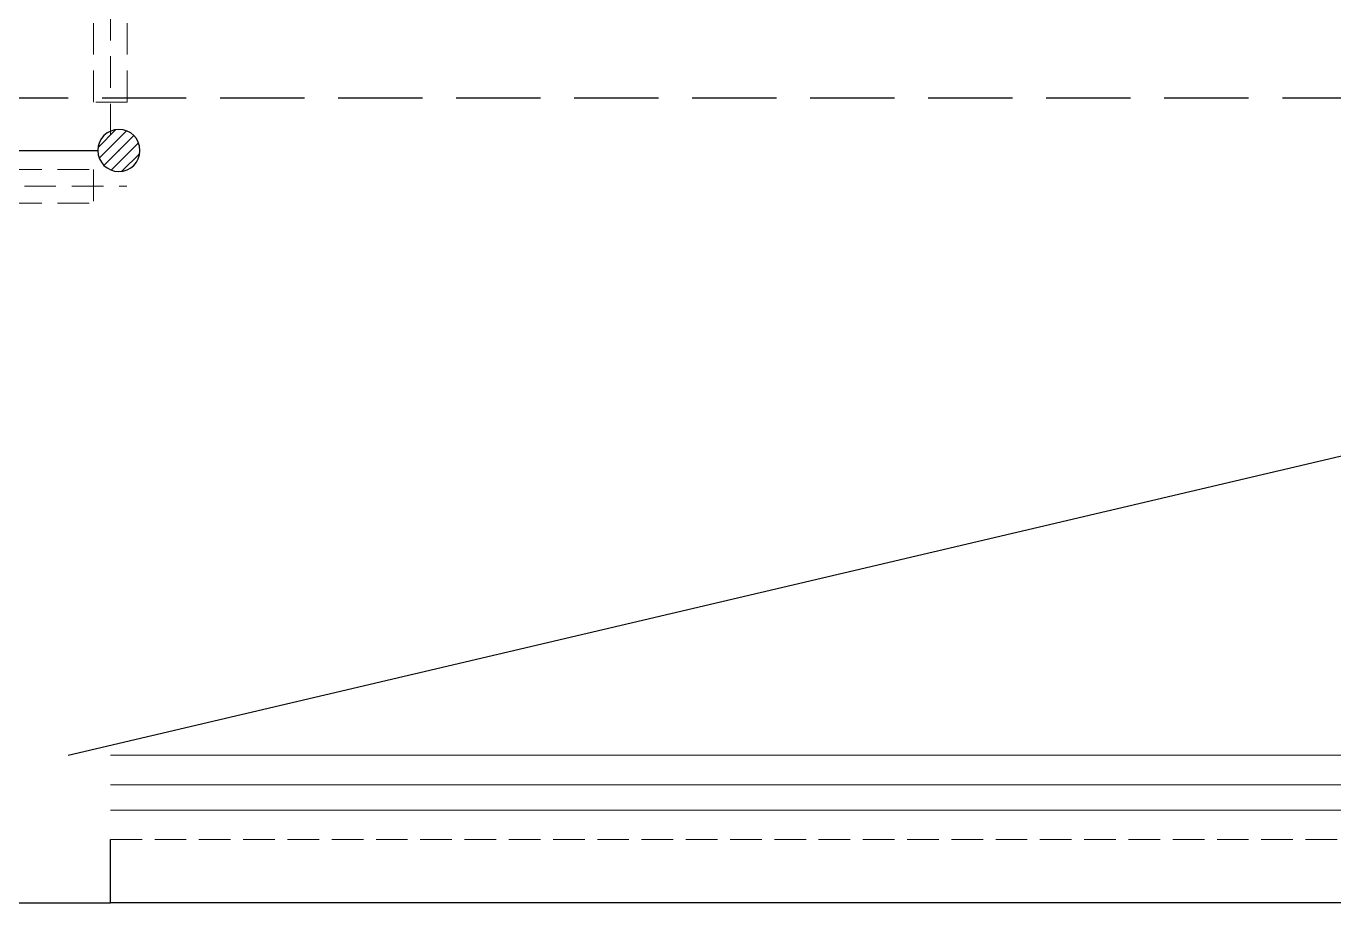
# Model space of a CAD drawing. Extents: x 3443499 to 7125205, y -1700016 to -264854.
# Drawn here: x 3691409 to 3694511, y -838803 to -836724 of the extents above; entities that cross this region are included whole.
import ezdxf

# ---------------------------------------------------------------- set-up
doc = ezdxf.new("R2010")
doc.units = 0
doc.header["$LTSCALE"] = 1000
doc.header["$MEASUREMENT"] = 0
doc.linetypes.add('DASH', pattern=[0.35, 0.25, -0.1])
doc.linetypes.add('HIDDEN', pattern=[0.375, 0.25, -0.125])
doc.layers.get('0').update_dxf_attribs({"linetype": 'CONTINUOUS'})
for name, color, linetype in [('!!电气', 1, 'CONTINUOUS'), ('!校对', 2, 'CONTINUOUS'), ('LVTRY', 252, 'CONTINUOUS'), ('VPIPE-凝结', 150, 'CONTINUOUS'), ('看线', 185, 'CONTINUOUS')]:
    doc.layers.add(name, color=color, linetype=linetype)
for name, color, linetype, lineweight in [('平面-栏杆', 56, 'CONTINUOUS', 15), ('平面-看线', 252, 'CONTINUOUS', 15), ('平面-空调室内机', 176, 'CONTINUOUS', 9), ('平面-空调预留孔', 252, 'CONTINUOUS', 15)]:
    doc.layers.add(name, color=color, linetype=linetype, lineweight=lineweight)
doc.styles.add('DIM_FONT', font='SIMPLEX', dxfattribs={"width": 0.7, "bigfont": 'GBCBIG'})

# ---------------------------------------------------------------- blocks, each defined once
blk = doc.blocks.new('dongkong')
at = {"layer": '平面-空调预留孔', "color": 8, "linetype": 'HIDDEN', "ltscale": 0.3}
for p, q in [((-603796, 210899.9), (-603796, 210431.5)), ((-603836, 210821), (-603836, 210510.8)), ((-603836, 210821), (-603756, 210821)), ((-603756, 210821), (-603756, 210510.8))]:
    blk.add_line(p, q, dxfattribs=at)
blk.add_lwpolyline([(-603756, 210510.8), (-603836, 210510.8)], dxfattribs=at)
blk = doc.blocks.new('A$C25274923')
at = {"color": 252, "linetype": 'DASH', "ltscale": 0.8}
blk.add_line((2840, 3660), (10359.9, 3660), dxfattribs=at)
at = {"color": 252}
for p, q in [((3712.9, 3584.5), (3670.5, 3542.1)), ((3738.3, 3581.5), (3673.5, 3516.7)), ((3755.4, 3570.4), (3684.6, 3499.6)), ((3766.5, 3553.3), (3701.7, 3488.5)), ((3769.5, 3527.9), (3727.1, 3485.5)), ((3700, 1750), (3700, 1900)), ((2550, 1750), (3700, 1750))]:
    blk.add_line(p, q, dxfattribs=at)
at = {"color": 252, "extrusion": (0, 0, -1)}
blk.add_ellipse((3720, 3535), major_axis=(-35.4, 35.4), ratio=1, start_param=3.926991, end_param=10.210176, dxfattribs=at)
at = {"color": 252}
blk.add_point((3720, 3535), dxfattribs=at)
at = {"layer": 'VPIPE-凝结', "color": 252, "ltscale": 0.1}
blk.add_line((3330, 3535), (3670, 3535), dxfattribs=at)
at = {"layer": '平面-栏杆', "color": 252}
for p, q in [((3700, 2030), (9600, 2030)), ((3700, 1970), (9600, 1970))]:
    blk.add_line(p, q, dxfattribs=at)
at = {"layer": '平面-看线', "color": 252}
blk.add_line((3700, 2100), (9600, 2100), dxfattribs=at)
at = {"layer": '平面-看线', "color": 252, "linetype": 'DASH', "ltscale": 0.3}
blk.add_line((3700, 1900), (9600, 1900), dxfattribs=at)
at = {"layer": '看线', "color": 252, "ltscale": 0.5}
blk.add_lwpolyline([(9600, 1750), (3700, 1750)], dxfattribs=at)
at = {"layer": '平面-空调室内机', "color": 252, "ltscale": 0.3}
for p, rotation in [((-600096, 214470.8), 180), ((-600096, 214470.8), 180), ((214170.7, 607246), 89.99999999999999)]:
    blk.add_blockref('dongkong', p, dxfattribs=dict(at, rotation=rotation))
at = {"layer": 'LVTRY', "color": 252, "style": 'DIM_FONT', "text_generation_flag": 4, "width": 0.8, "flags": 9}
for tag, p in [('XSIZE', (10837.5, 12299)), ('YSIZE', (10837.5, 12299)), ('XSIZE', (38237.5, 12299)), ('YSIZE', (38237.5, 12299)), ('XSIZE', (38237.7, 12299)), ('YSIZE', (38237.7, 12299))]:
    blk.add_attdef(tag, p, '', height=0.5, rotation=90, dxfattribs=at)
at = {"layer": 'LVTRY', "color": 252, "style": 'DIM_FONT', "width": 0.8, "flags": 9}
for tag, p in [('XSIZE', (16562.5, 12299)), ('YSIZE', (16562.5, 12299)), ('XSIZE', (43962.5, 12299)), ('YSIZE', (43962.5, 12299)), ('XSIZE', (43962.7, 12299)), ('YSIZE', (43962.7, 12299))]:
    blk.add_attdef(tag, p, '', height=0.5, rotation=90, dxfattribs=at)

msp = doc.modelspace()

# ---------------------------------------------------------------- linework, layer by layer
at = {"layer": '!!电气', "color": 1}
msp.add_line((3691509.1, -838453.4), (3698309.1, -836853.4), dxfattribs=at)

# ---------------------------------------------------------------- next in the draw order: block references
at = {"layer": '!校对'}
msp.add_blockref('A$C25274923', (3687909.1, -840553.4), dxfattribs=at)

doc.saveas('drawing.dxf')
